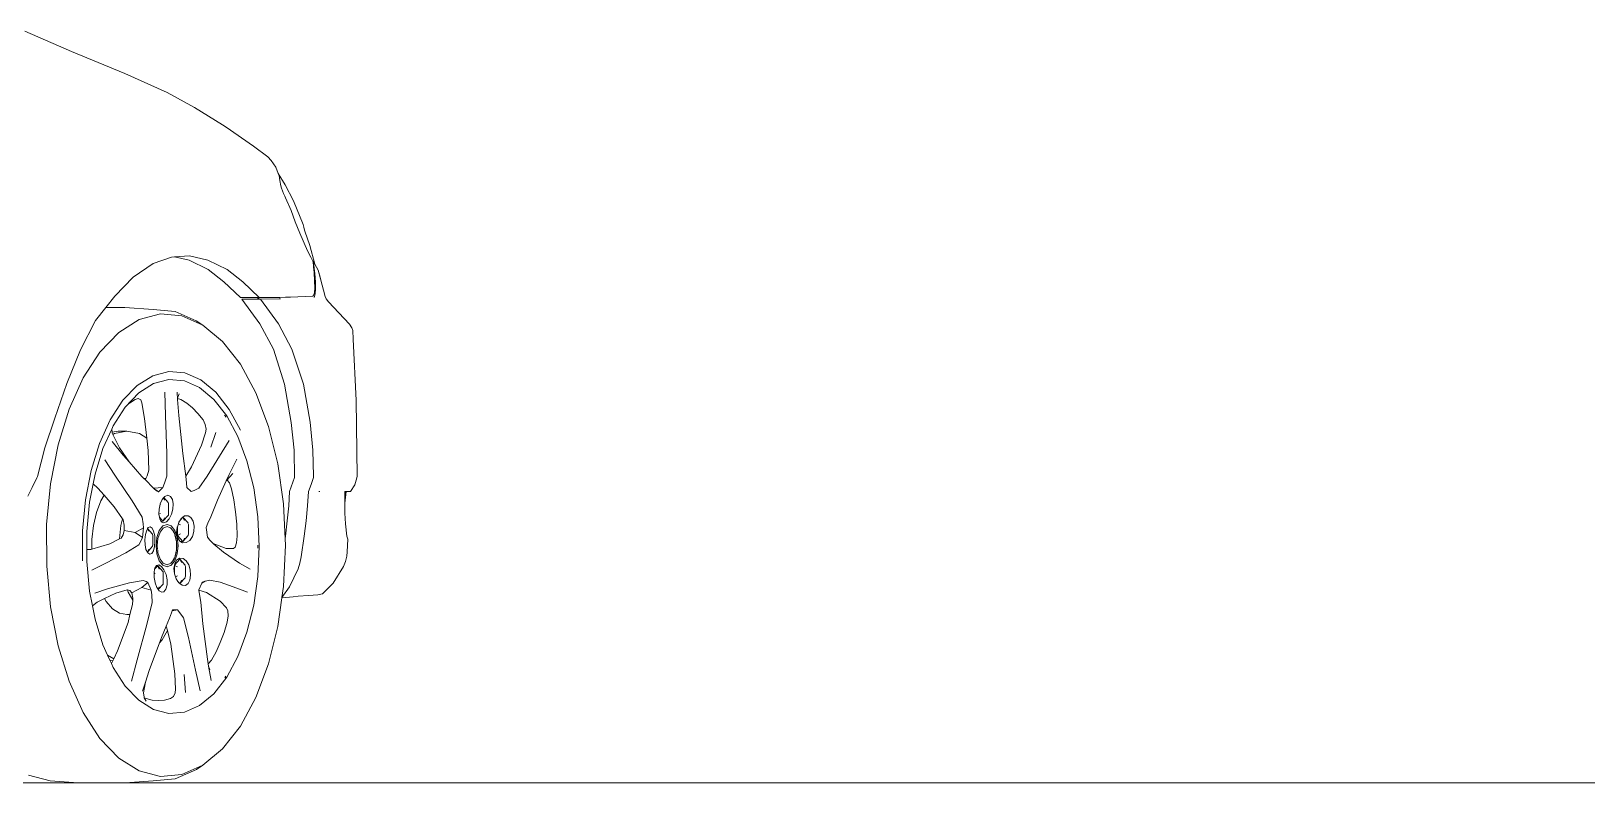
# Model space of a CAD drawing. Header units: inches. Extents: x 1944 to 3775, y -462 to 1299.
# Drawn here: x 2862.5 to 2947.5, y 1212.1 to 1253.2 of the extents above; entities that cross this region are included whole.
import ezdxf

# ---------------------------------------------------------------- set-up
doc = ezdxf.new("R2010")
doc.units = ezdxf.units.IN
doc.header["$MEASUREMENT"] = 0
doc.layers.add('CAR', color=173, linetype='Continuous', lineweight=13)

# ---------------------------------------------------------------- blocks, each defined once
blk = doc.blocks.new('A$C50574290')
at = {"layer": 'CAR'}
for p, q in [((102.566, 39.976), (100.009, 41.08)), ((105.471, 38.767), (102.566, 39.976)), ((107.79, 37.72), (105.471, 38.767)), ((109.282, 36.909), (107.79, 37.72)), ((110.829, 35.967), (109.282, 36.909)), ((110.829, 35.967), (111.028, 35.833)), ((111.028, 35.833), (112.509, 34.802)), ((112.509, 34.802), (113.297, 34.211)), ((113.474, 34.014), (113.297, 34.211)), ((113.735, 33.643), (113.474, 34.014)), ((113.865, 33.305), (113.735, 33.643)), ((113.865, 33.305), (114.243, 32.684)), ((113.91, 33.189), (113.865, 33.305)), ((113.952, 32.913), (113.91, 33.189)), ((114.005, 32.63), (113.952, 32.913)), ((114.045, 32.49), (114.005, 32.63)), ((114.099, 32.348), (114.045, 32.49)), ((114.162, 32.206), (114.099, 32.348)), ((114.694, 31.804), (114.243, 32.684)), ((114.226, 32.063), (114.162, 32.206)), ((114.267, 31.965), (114.226, 32.063)), ((114.581, 31.277), (114.267, 31.965)), ((115.239, 30.505), (114.694, 31.804)), ((114.794, 30.657), (114.581, 31.277)), ((115.053, 30.033), (114.794, 30.657)), ((115.462, 29.075), (115.053, 30.033)), ((115.239, 30.505), (115.331, 30.152)), ((115.331, 30.152), (115.265, 30.343)), ((115.605, 29.357), (115.331, 30.152)), ((115.642, 28.731), (115.462, 29.075)), ((115.605, 29.357), (115.872, 28.339)), ((105.939, 27.638), (107.035, 28.381)), ((107.035, 28.381), (108.034, 28.733)), ((108.034, 28.733), (108.201, 28.745)), ((108.201, 28.745), (109.012, 28.804)), ((108.201, 28.745), (108.994, 28.56)), ((108.994, 28.56), (110.04, 28.048)), ((109.012, 28.804), (110.021, 28.557)), ((110.021, 28.557), (111.079, 28.05)), ((115.769, 28.513), (115.642, 28.731)), ((115.772, 28.484), (115.769, 28.513)), ((115.79, 28.481), (115.772, 28.484)), ((115.796, 28.197), (115.772, 28.484)), ((115.79, 28.481), (115.833, 28.133)), ((115.872, 28.339), (115.79, 28.481)), ((115.824, 27.899), (115.796, 28.197)), ((115.833, 28.133), (115.861, 27.835)), ((116.056, 28.017), (115.872, 28.339)), ((104.941, 26.6), (105.939, 27.638)), ((110.04, 28.048), (110.9, 27.384)), ((110.9, 27.384), (111.811, 26.52)), ((111.079, 28.05), (111.938, 27.385)), ((111.938, 27.385), (112.824, 26.52)), ((115.86, 27.42), (115.824, 27.899)), ((115.877, 27.062), (115.86, 27.42)), ((115.861, 27.835), (115.897, 27.356)), ((115.897, 27.356), (115.914, 26.998)), ((116.161, 27.636), (116.056, 28.017)), ((116.056, 28.017), (116.182, 27.536)), ((116.161, 27.636), (116.182, 27.536)), ((116.182, 27.536), (116.435, 26.571)), ((104.446, 25.975), (104.941, 26.6)), ((111.811, 26.52), (112.677, 26.52)), ((111.878, 26.44), (112.86, 25.08)), ((112.816, 26.44), (111.878, 26.44)), ((112.677, 26.52), (112.824, 26.52)), ((112.677, 26.52), (112.796, 26.475)), ((112.807, 26.455), (112.796, 26.475)), ((112.796, 26.475), (112.841, 26.458)), ((112.841, 26.458), (112.807, 26.455)), ((112.816, 26.44), (112.807, 26.455)), ((112.89, 26.44), (112.816, 26.44)), ((113.956, 26.527), (112.824, 26.52)), ((112.841, 26.458), (112.89, 26.44)), ((113.92, 26.446), (112.89, 26.44)), ((112.89, 26.44), (113.879, 25.089)), ((113.998, 26.447), (113.92, 26.446)), ((113.956, 26.527), (114.259, 26.539)), ((114.259, 26.539), (114.543, 26.55)), ((115.343, 26.579), (114.543, 26.55)), ((115.343, 26.579), (115.721, 26.597)), ((115.721, 26.597), (115.784, 26.6)), ((115.784, 26.6), (115.847, 26.787)), ((115.885, 26.723), (115.825, 26.52)), ((115.847, 26.787), (115.877, 27.062)), ((115.914, 26.998), (115.885, 26.723)), ((116.435, 26.571), (116.498, 26.445)), ((116.498, 26.445), (116.615, 26.289)), ((103.881, 25.264), (104.446, 25.975)), ((105.488, 25.975), (104.446, 25.975)), ((107.029, 25.864), (105.488, 25.975)), ((106.263, 25.318), (107.425, 25.623)), ((108.223, 25.761), (107.029, 25.864)), ((107.425, 25.623), (108.596, 25.522)), ((109.388, 25.247), (108.223, 25.761)), ((116.615, 26.289), (117.186, 25.682)), ((117.186, 25.682), (117.76, 25.065)), ((103.05, 23.673), (103.881, 25.264)), ((105.148, 24.617), (106.263, 25.318)), ((108.596, 25.522), (109.74, 25.019)), ((109.74, 25.019), (109.388, 25.247)), ((109.74, 25.019), (110.818, 24.128)), ((112.86, 25.08), (113.605, 23.7)), ((113.879, 25.089), (114.615, 23.693)), ((117.76, 25.065), (117.897, 24.87)), ((117.897, 24.87), (117.953, 24.72)), ((117.953, 24.72), (117.973, 24.242)), ((104.116, 23.542), (105.148, 24.617)), ((110.818, 24.128), (111.797, 22.879)), ((118.133, 20.895), (117.973, 24.242)), ((102.299, 21.817), (103.05, 23.673)), ((103.199, 22.127), (104.116, 23.542)), ((113.605, 23.7), (114.212, 21.779)), ((114.615, 23.693), (115.241, 21.788)), ((102.428, 20.419), (103.199, 22.127)), ((107.002, 22.25), (106.157, 21.72)), ((107.882, 22.481), (107.002, 22.25)), ((108.769, 22.404), (107.882, 22.481)), ((109.635, 22.022), (108.769, 22.404)), ((111.797, 22.879), (112.644, 21.313)), ((101.649, 19.925), (102.299, 21.817)), ((106.157, 21.72), (105.375, 20.906)), ((106.248, 21.31), (105.502, 20.534)), ((107.053, 21.816), (106.248, 21.31)), ((107.816, 22.016), (107.053, 21.816)), ((107.703, 20.075), (107.669, 21.345)), ((107.892, 22.036), (107.816, 22.016)), ((108.738, 21.962), (107.892, 22.036)), ((108.336, 21.345), (108.365, 20.944)), ((109.564, 21.598), (108.738, 21.962)), ((110.342, 20.955), (109.564, 21.598)), ((110.451, 21.347), (109.635, 22.022)), ((111.187, 20.408), (110.451, 21.347)), ((112.644, 21.313), (113.333, 19.479)), ((114.212, 21.779), (114.574, 19.699)), ((115.241, 21.788), (115.619, 19.706)), ((101.826, 18.472), (102.428, 20.419)), ((105.375, 20.906), (104.681, 19.835)), ((105.495, 20.523), (104.84, 19.513)), ((105.495, 20.523), (105.681, 20.714)), ((105.502, 20.534), (105.495, 20.523)), ((105.681, 20.714), (105.726, 20.753)), ((105.681, 20.714), (105.709, 20.743)), ((105.726, 20.753), (106.051, 20.955)), ((106.051, 20.955), (106.209, 21.012)), ((106.209, 21.012), (106.348, 20.926)), ((106.348, 20.926), (106.407, 20.763)), ((106.407, 20.763), (106.56, 19.914)), ((108.365, 20.944), (108.368, 21.004)), ((108.365, 20.944), (108.428, 20.075)), ((108.368, 21.004), (108.372, 21.073)), ((108.368, 21.004), (108.541, 20.957)), ((108.372, 21.073), (108.453, 21.264)), ((108.541, 20.957), (108.866, 20.755)), ((108.866, 20.755), (109.176, 20.496)), ((109.176, 20.496), (109.474, 20.192)), ((111.049, 20.052), (110.342, 20.955)), ((118.133, 20.895), (118.176, 16.759)), ((101.104, 18.3), (101.649, 19.925)), ((104.681, 19.835), (104.097, 18.542)), ((106.56, 19.914), (106.677, 18.836)), ((107.772, 18.008), (107.703, 20.075)), ((108.428, 20.075), (108.648, 18.008)), ((109.474, 20.192), (109.759, 19.83)), ((109.759, 19.83), (109.871, 19.586)), ((109.871, 19.586), (109.923, 19.326)), ((111.013, 19.981), (110.938, 20.096)), ((111.661, 18.921), (111.049, 20.052)), ((111.193, 20.401), (111.187, 20.408)), ((111.803, 19.271), (111.193, 20.401)), ((114.574, 19.699), (114.744, 18.179)), ((115.619, 19.706), (115.759, 18.186)), ((104.76, 19.336), (104.283, 18.28)), ((104.84, 19.513), (104.76, 19.336)), ((104.779, 19.16), (104.76, 19.336)), ((105.112, 19.227), (104.779, 19.16)), ((104.784, 19.109), (104.779, 19.16)), ((104.823, 19.031), (104.784, 19.109)), ((104.823, 19.031), (104.917, 19.089)), ((105.181, 18.317), (104.823, 19.031)), ((104.917, 19.089), (105.595, 19.227)), ((105.112, 19.227), (105.595, 19.227)), ((105.595, 19.227), (106.274, 19.089)), ((106.274, 19.089), (106.677, 18.836)), ((106.677, 18.836), (106.75, 18.158)), ((109.893, 19.127), (109.668, 18.45)), ((109.923, 19.326), (109.893, 19.127)), ((110.452, 19.146), (110.184, 18.35)), ((112.159, 17.596), (111.661, 18.921)), ((113.333, 19.479), (113.842, 17.436)), ((100.696, 16.748), (101.104, 18.3)), ((101.415, 16.349), (101.826, 18.472)), ((104.097, 18.542), (103.641, 17.068)), ((104.283, 18.28), (103.849, 16.875)), ((104.793, 18.658), (105.389, 17.913)), ((105.716, 17.541), (105.181, 18.317)), ((105.389, 17.913), (105.716, 17.541)), ((106.75, 18.158), (106.795, 17.093)), ((107.781, 16.756), (107.772, 18.008)), ((108.648, 18.008), (108.818, 16.756)), ((109.668, 18.45), (109.133, 17.275)), ((109.99, 16.766), (111.192, 18.701)), ((114.744, 18.179), (114.766, 16.691)), ((115.759, 18.186), (115.799, 16.761)), ((103.641, 17.068), (103.329, 15.46)), ((104.938, 16.814), (104.379, 17.649)), ((105.716, 17.541), (106.417, 16.743)), ((106.795, 17.093), (106.702, 16.771)), ((109.133, 17.275), (108.818, 16.756)), ((111.61, 17.696), (111.179, 16.855)), ((112.526, 16.121), (112.159, 17.596)), ((113.842, 17.436), (114.155, 15.251)), ((100.413, 16.147), (100.675, 16.672)), ((100.675, 16.672), (100.696, 16.748)), ((101.205, 14.118), (101.415, 16.349)), ((103.745, 16.339), (103.551, 15.342)), ((103.849, 16.875), (103.745, 16.339)), ((103.745, 16.339), (104.011, 16.108)), ((105.873, 15.416), (104.938, 16.814)), ((106.417, 16.743), (106.519, 16.639)), ((106.519, 16.639), (106.627, 16.639)), ((106.519, 16.639), (106.587, 16.57)), ((106.627, 16.639), (106.587, 16.57)), ((106.587, 16.57), (107.039, 16.111)), ((106.702, 16.771), (106.627, 16.639)), ((107.564, 16.143), (107.657, 16.376)), ((107.657, 16.376), (107.781, 16.756)), ((108.818, 16.756), (108.848, 16.376)), ((108.848, 16.376), (108.869, 16.143)), ((109.524, 16.102), (109.99, 16.766)), ((111.021, 16.507), (110.539, 15.446)), ((111.179, 16.855), (111.021, 16.507)), ((111.021, 16.507), (111.053, 16.542)), ((111.053, 16.542), (111.383, 16.909)), ((111.053, 16.542), (111.08, 16.544)), ((111.08, 16.544), (111.199, 16.392)), ((111.199, 16.392), (111.319, 16.077)), ((114.766, 16.691), (114.491, 15.919)), ((115.664, 16.303), (115.526, 15.919)), ((115.798, 16.68), (115.664, 16.303)), ((115.799, 16.761), (115.798, 16.68)), ((118.049, 16.291), (117.819, 15.917)), ((118.174, 16.677), (118.049, 16.291)), ((118.176, 16.759), (118.174, 16.677)), ((100.177, 15.662), (100.413, 16.147)), ((103.329, 15.46), (103.171, 13.77)), ((103.551, 15.342), (103.4, 13.73)), ((104.165, 15.408), (103.928, 14.778)), ((104.011, 16.108), (104.346, 15.723)), ((104.346, 15.723), (104.165, 15.408)), ((104.346, 15.723), (104.894, 15.091)), ((106.42, 14.515), (105.873, 15.416)), ((107.045, 16.106), (107.039, 16.111)), ((107.045, 16.106), (107.564, 16.143)), ((107.312, 15.908), (107.045, 16.106)), ((107.045, 16.106), (107.064, 16.086)), ((107.064, 16.086), (107.219, 15.967)), ((107.219, 15.967), (107.312, 15.908)), ((107.312, 15.908), (107.564, 16.143)), ((107.52, 15.494), (107.412, 15.251)), ((107.594, 15.573), (107.52, 15.494)), ((107.607, 15.586), (107.594, 15.573)), ((107.594, 15.573), (107.652, 15.455)), ((107.674, 15.657), (107.607, 15.586)), ((107.85, 15.315), (107.607, 15.586)), ((107.831, 15.714), (107.674, 15.657)), ((107.975, 15.657), (107.831, 15.714)), ((108.077, 15.494), (107.975, 15.657)), ((108.117, 15.251), (108.077, 15.494)), ((108.869, 16.143), (109.11, 15.92)), ((109.11, 15.92), (109.275, 15.981)), ((109.275, 15.981), (109.524, 16.102)), ((110.539, 15.446), (110.174, 14.54)), ((111.319, 16.077), (111.441, 15.461)), ((111.441, 15.461), (111.534, 14.808)), ((112.751, 14.542), (112.526, 16.121)), ((114.491, 15.919), (114.44, 15.131)), ((115.471, 15.13), (115.526, 15.919)), ((116.091, 15.919), (116.151, 15.919)), ((117.505, 15.579), (117.504, 15.359)), ((117.505, 15.286), (117.504, 15.359)), ((117.507, 15.919), (117.505, 15.579)), ((117.581, 15.918), (117.505, 15.286)), ((117.538, 15.918), (117.505, 15.579)), ((117.507, 15.93), (117.801, 15.919)), ((117.507, 15.93), (117.507, 15.919)), ((117.507, 15.919), (117.538, 15.918)), ((117.581, 15.918), (117.819, 15.917)), ((117.801, 15.919), (117.819, 15.917)), ((103.928, 14.778), (103.765, 14.068)), ((104.894, 15.091), (105.347, 14.427)), ((106.478, 14.162), (106.42, 14.515)), ((107.35, 14.964), (107.343, 14.676)), ((107.343, 14.676), (107.434, 14.725)), ((107.343, 14.676), (107.374, 14.515)), ((107.406, 15.226), (107.35, 14.964)), ((107.374, 14.515), (107.564, 14.303)), ((107.374, 14.515), (107.391, 14.433)), ((107.412, 15.251), (107.406, 15.226)), ((107.406, 15.226), (107.434, 15.212)), ((107.564, 14.303), (107.862, 14.636)), ((107.652, 14.482), (107.564, 14.303)), ((107.862, 14.636), (107.87, 14.725)), ((107.863, 15.296), (107.87, 15.212)), ((107.87, 15.212), (107.87, 14.725)), ((107.907, 14.433), (108.028, 14.676)), ((108.028, 14.676), (108.106, 14.964)), ((108.106, 14.964), (108.117, 15.251)), ((108.637, 14.507), (108.517, 14.371)), ((108.637, 14.507), (108.574, 14.461)), ((108.637, 14.507), (108.639, 14.507)), ((108.744, 14.585), (108.639, 14.507)), ((108.659, 14.509), (108.74, 14.344)), ((108.936, 14.205), (108.667, 14.506)), ((108.948, 14.598), (108.744, 14.585)), ((109.09, 14.498), (108.948, 14.598)), ((109.21, 14.301), (109.09, 14.498)), ((110.174, 14.54), (110.022, 14.185)), ((111.534, 14.808), (111.599, 14.143)), ((112.827, 12.912), (112.751, 14.542)), ((114.155, 15.251), (114.244, 13.338)), ((114.44, 15.131), (114.364, 14.323)), ((115.471, 15.13), (115.394, 14.316)), ((117.514, 14.739), (117.505, 15.286)), ((117.544, 14.15), (117.514, 14.739)), ((101.206, 11.85), (101.205, 14.118)), ((103.171, 12.13), (103.171, 13.77)), ((103.4, 12.093), (103.4, 13.73)), ((103.765, 14.068), (103.681, 13.306)), ((105.183, 13.332), (105.264, 14.068)), ((105.264, 14.068), (105.347, 14.427)), ((105.347, 14.427), (105.386, 14.37)), ((105.443, 13.793), (105.381, 13.55)), ((105.386, 14.37), (105.443, 14.09)), ((105.443, 14.09), (105.443, 13.793)), ((106.052, 13.687), (105.443, 13.793)), ((106.052, 13.687), (106.501, 13.932)), ((106.44, 13.404), (106.052, 13.687)), ((106.44, 13.404), (106.501, 13.932)), ((106.501, 13.932), (106.478, 14.162)), ((106.676, 13.807), (106.609, 13.574)), ((106.722, 13.887), (106.676, 13.807)), ((106.728, 13.898), (106.722, 13.887)), ((106.722, 13.887), (106.79, 13.749)), ((106.762, 13.956), (106.728, 13.898)), ((107, 13.594), (106.728, 13.898)), ((106.872, 13.996), (106.762, 13.956)), ((106.97, 13.923), (106.872, 13.996)), ((107.054, 13.746), (106.97, 13.923)), ((107.111, 13.494), (107.054, 13.746)), ((107.234, 13.409), (107.364, 13.787)), ((107.409, 13.7), (107.292, 13.362)), ((107.364, 13.787), (107.559, 14.04)), ((107.391, 14.433), (107.449, 14.303)), ((107.584, 13.926), (107.409, 13.7)), ((107.449, 14.303), (107.564, 14.303)), ((107.449, 14.303), (107.464, 14.27)), ((107.464, 14.27), (107.6, 14.213)), ((107.559, 14.04), (107.79, 14.128)), ((107.79, 14.005), (107.584, 13.926)), ((107.6, 14.213), (107.761, 14.27)), ((107.761, 14.27), (107.907, 14.433)), ((107.79, 14.128), (108.02, 14.04)), ((107.959, 13.94), (107.79, 14.005)), ((107.959, 13.94), (107.994, 13.913)), ((107.979, 13.933), (107.959, 13.94)), ((107.996, 13.926), (107.979, 13.933)), ((107.994, 13.913), (107.996, 13.91)), ((108.171, 13.7), (107.996, 13.926)), ((107.999, 13.909), (107.996, 13.91)), ((108.001, 14.055), (108.02, 14.04)), ((108.02, 14.04), (108.216, 13.787)), ((108.108, 13.767), (108.098, 13.786)), ((108.17, 13.65), (108.108, 13.767)), ((108.17, 13.648), (108.17, 13.65)), ((108.213, 13.568), (108.17, 13.648)), ((108.287, 13.362), (108.171, 13.7)), ((108.216, 13.787), (108.346, 13.409)), ((108.348, 13.969), (108.31, 13.677)), ((108.31, 13.677), (108.335, 13.525)), ((108.354, 13.99), (108.348, 13.969)), ((108.409, 14.161), (108.354, 13.99)), ((108.354, 13.99), (108.354, 13.525)), ((108.354, 13.525), (108.522, 13.614)), ((108.436, 14.245), (108.409, 14.161)), ((108.409, 14.161), (108.522, 14.101)), ((108.517, 14.371), (108.436, 14.245)), ((108.574, 14.461), (108.517, 14.371)), ((108.95, 13.525), (108.958, 13.614)), ((108.951, 14.182), (108.958, 14.101)), ((108.958, 14.101), (108.958, 13.614)), ((109.175, 13.467), (109.253, 13.743)), ((109.27, 14.035), (109.21, 14.301)), ((109.253, 13.743), (109.27, 14.035)), ((110.022, 14.185), (109.928, 13.954)), ((109.928, 13.954), (109.991, 13.427)), ((111.599, 14.143), (111.63, 13.485)), ((114.364, 14.323), (114.266, 13.483)), ((115.394, 14.316), (115.293, 13.479)), ((117.622, 13.479), (117.544, 14.15)), ((103.681, 12.773), (103.622, 12.756)), ((103.681, 13.306), (103.681, 12.773)), ((104.659, 13.062), (103.681, 12.773)), ((105.183, 13.332), (104.659, 13.062)), ((105.27, 13.377), (105.183, 13.332)), ((105.381, 13.55), (105.27, 13.377)), ((105.543, 12.577), (106.245, 13.012)), ((106.245, 13.012), (106.372, 13.245)), ((106.372, 13.245), (106.44, 13.404)), ((106.609, 13.574), (106.575, 13.29)), ((106.575, 13.29), (106.588, 13)), ((106.588, 13), (106.636, 12.748)), ((106.79, 12.775), (106.71, 12.613)), ((106.713, 12.608), (107, 12.929)), ((107, 13.594), (107.008, 13.505)), ((107, 12.929), (107.008, 13.018)), ((107.008, 13.505), (107.008, 13.018)), ((107.055, 12.686), (107.094, 12.92)), ((107.094, 12.92), (107.119, 13.204)), ((107.119, 13.204), (107.111, 13.494)), ((107.188, 12.964), (107.234, 13.409)), ((107.234, 12.518), (107.188, 12.964)), ((107.292, 13.362), (107.251, 12.964)), ((107.251, 12.964), (107.272, 12.758)), ((108.218, 13.55), (108.218, 13.554)), ((108.302, 13.167), (108.218, 13.55)), ((108.328, 12.964), (108.287, 13.362)), ((108.287, 12.565), (108.328, 12.964)), ((108.302, 12.739), (108.302, 13.167)), ((108.354, 13.525), (108.335, 13.525)), ((108.335, 13.525), (108.354, 13.411)), ((108.346, 13.409), (108.392, 12.964)), ((108.392, 12.964), (108.346, 12.518)), ((108.354, 13.525), (108.652, 13.192)), ((108.354, 13.411), (108.478, 13.214)), ((108.478, 13.214), (108.641, 13.114)), ((108.544, 13.192), (108.652, 13.192)), ((108.641, 13.114), (108.828, 13.127)), ((108.652, 13.192), (108.95, 13.525)), ((108.74, 13.37), (108.652, 13.192)), ((108.828, 13.127), (109.026, 13.251)), ((109.026, 13.251), (109.175, 13.467)), ((109.991, 13.427), (110.132, 13.269)), ((110.132, 13.269), (110.312, 13.082)), ((111.024, 12.805), (110.312, 13.082)), ((110.312, 13.082), (110.353, 13.039)), ((110.353, 13.039), (110.878, 12.612)), ((111.417, 12.799), (111.024, 12.805)), ((111.518, 12.884), (111.417, 12.799)), ((111.59, 13.123), (111.518, 12.884)), ((111.63, 13.485), (111.59, 13.123)), ((112.751, 12.826), (112.752, 12.99)), ((112.751, 11.281), (112.827, 12.912)), ((114.26, 12.992), (114.155, 10.734)), ((114.266, 13.483), (114.244, 13.338)), ((114.244, 13.338), (114.26, 12.992)), ((115.293, 13.479), (115.124, 12.359)), ((117.669, 13.322), (117.622, 13.479)), ((117.639, 12.622), (117.658, 12.977)), ((117.658, 12.977), (117.669, 13.322)), ((103.622, 12.756), (103.4, 12.751)), ((103.4, 12.093), (103.551, 10.482)), ((103.679, 11.621), (104.375, 11.965)), ((104.375, 11.965), (105.543, 12.577)), ((106.636, 12.748), (106.71, 12.613)), ((106.71, 12.613), (106.713, 12.608)), ((106.713, 12.608), (106.733, 12.571)), ((106.733, 12.571), (106.847, 12.498)), ((106.847, 12.498), (106.961, 12.538)), ((106.961, 12.538), (107.055, 12.686)), ((107.364, 12.141), (107.234, 12.518)), ((107.273, 12.756), (107.272, 12.758)), ((107.276, 12.724), (107.292, 12.565)), ((107.292, 12.565), (107.409, 12.228)), ((107.559, 11.888), (107.364, 12.141)), ((107.409, 12.228), (107.584, 12.002)), ((107.584, 12.002), (107.79, 11.922)), ((107.79, 11.922), (107.986, 11.998)), ((107.986, 11.998), (107.996, 12.002)), ((107.996, 12.002), (108.026, 12.043)), ((108.216, 12.141), (108.02, 11.888)), ((108.026, 12.043), (108.171, 12.228)), ((108.131, 12.184), (108.186, 12.289)), ((108.171, 12.228), (108.227, 12.391)), ((108.488, 12.22), (108.193, 11.891)), ((108.207, 11.977), (108.193, 11.891)), ((108.307, 12.174), (108.207, 11.977)), ((108.346, 12.518), (108.216, 12.141)), ((108.227, 12.391), (108.287, 12.565)), ((108.229, 12.406), (108.302, 12.739)), ((108.462, 12.273), (108.307, 12.174)), ((108.441, 12.22), (108.488, 12.22)), ((108.666, 12.259), (108.462, 12.273)), ((108.78, 11.894), (108.488, 12.22)), ((108.488, 12.22), (108.575, 12.042)), ((108.839, 12.134), (108.666, 12.259)), ((108.978, 11.917), (108.839, 12.134)), ((109.061, 11.642), (108.978, 11.917)), ((110.878, 12.612), (111.759, 12.013)), ((111.759, 12.013), (112.331, 11.678)), ((115.052, 12.015), (114.957, 11.694)), ((115.124, 12.359), (115.052, 12.015)), ((117.548, 12.102), (117.445, 11.822)), ((117.613, 12.393), (117.548, 12.102)), ((117.639, 12.622), (117.613, 12.393)), ((101.415, 9.62), (101.206, 11.85)), ((106.481, 11.06), (105.742, 10.926)), ((106.642, 11), (106.481, 11.06)), ((107.076, 11.479), (107.075, 11.218)), ((107.075, 11.218), (107.134, 10.948)), ((107.11, 11.677), (107.076, 11.5)), ((107.076, 11.5), (107.076, 11.479)), ((107.076, 11.479), (107.146, 11.441)), ((107.277, 11.863), (107.11, 11.677)), ((107.12, 11.731), (107.11, 11.677)), ((107.216, 11.874), (107.12, 11.731)), ((107.346, 11.91), (107.216, 11.874)), ((107.235, 11.863), (107.277, 11.863)), ((107.575, 11.531), (107.277, 11.863)), ((107.277, 11.863), (107.365, 11.685)), ((107.48, 11.831), (107.346, 11.91)), ((107.611, 11.65), (107.48, 11.831)), ((107.79, 11.8), (107.559, 11.888)), ((107.575, 11.531), (107.583, 11.441)), ((107.583, 11.441), (107.583, 10.954)), ((107.738, 11.395), (107.611, 11.65)), ((107.793, 11.104), (107.738, 11.395)), ((107.788, 10.822), (107.793, 11.104)), ((108.02, 11.888), (107.79, 11.8)), ((107.991, 11.864), (108.02, 11.888)), ((108.19, 11.872), (108.163, 11.712)), ((108.163, 11.712), (108.19, 11.442)), ((108.192, 11.886), (108.19, 11.872)), ((108.19, 11.872), (108.19, 11.442)), ((108.19, 11.442), (108.192, 11.419)), ((108.193, 11.891), (108.192, 11.886)), ((108.192, 11.886), (108.357, 11.799)), ((108.192, 11.419), (108.252, 11.255)), ((108.252, 11.255), (108.357, 11.312)), ((108.252, 11.255), (108.292, 11.143)), ((108.292, 11.143), (108.378, 11.013)), ((108.488, 10.89), (108.77, 11.205)), ((108.575, 11.068), (108.488, 10.89)), ((108.786, 11.886), (108.794, 11.799)), ((108.787, 11.23), (108.794, 11.312)), ((108.794, 11.799), (108.794, 11.312)), ((108.938, 10.887), (109.042, 11.084)), ((109.042, 11.084), (109.078, 11.349)), ((109.078, 11.349), (109.061, 11.642)), ((110.125, 11.084), (109.869, 11.021)), ((110.685, 10.959), (110.125, 11.084)), ((112.526, 9.702), (112.751, 11.281)), ((114.957, 11.694), (114.476, 10.714)), ((117.445, 11.822), (116.879, 10.922)), ((103.551, 10.482), (103.709, 9.67)), ((104.54, 10.599), (103.831, 10.366)), ((104.367, 10.074), (104.983, 10.373)), ((105.742, 10.926), (104.54, 10.599)), ((104.983, 10.373), (105.612, 10.542)), ((105.612, 10.542), (105.622, 10.54)), ((105.664, 10.427), (105.622, 10.54)), ((105.622, 10.54), (105.747, 10.516)), ((105.916, 9.988), (105.664, 10.427)), ((105.747, 10.516), (105.855, 10.377)), ((106.415, 10.68), (105.855, 10.377)), ((105.855, 10.377), (105.926, 10.085)), ((106.415, 10.68), (106.737, 10.947)), ((106.912, 10.526), (106.415, 10.68)), ((106.737, 10.947), (106.642, 11)), ((106.912, 10.526), (106.737, 10.947)), ((106.948, 10.269), (106.912, 10.526)), ((106.981, 9.862), (106.948, 10.269)), ((107.134, 10.948), (107.146, 10.954)), ((107.134, 10.948), (107.138, 10.927)), ((107.138, 10.927), (107.237, 10.672)), ((107.237, 10.672), (107.3, 10.579)), ((107.365, 10.711), (107.3, 10.579)), ((107.3, 10.579), (107.308, 10.567)), ((107.308, 10.567), (107.575, 10.865)), ((107.308, 10.567), (107.36, 10.491)), ((107.36, 10.491), (107.498, 10.413)), ((107.498, 10.413), (107.62, 10.448)), ((107.575, 10.865), (107.583, 10.954)), ((107.62, 10.448), (107.727, 10.592)), ((107.727, 10.592), (107.788, 10.822)), ((108.378, 11.013), (108.488, 10.89)), ((108.378, 11.013), (108.434, 10.927)), ((108.434, 10.927), (108.488, 10.89)), ((108.488, 10.89), (108.616, 10.802)), ((108.616, 10.802), (108.792, 10.788)), ((108.792, 10.788), (108.938, 10.887)), ((109.685, 10.921), (109.529, 10.543)), ((109.529, 10.543), (109.53, 10.539)), ((109.53, 10.539), (109.954, 10.405)), ((109.53, 10.539), (109.567, 10.286)), ((109.567, 10.286), (109.629, 9.879)), ((109.685, 10.921), (109.869, 11.021)), ((109.704, 10.967), (109.685, 10.921)), ((109.869, 11.021), (109.704, 10.967)), ((109.954, 10.405), (110.688, 9.925)), ((111.599, 10.646), (110.685, 10.959)), ((112.184, 10.421), (111.599, 10.646)), ((114.155, 10.734), (114.068, 10.124)), ((114.476, 10.714), (114.068, 10.124)), ((114.962, 10.196), (115.519, 10.24)), ((115.519, 10.24), (116.035, 10.271)), ((116.035, 10.271), (116.29, 10.323)), ((116.879, 10.922), (116.29, 10.323)), ((101.827, 7.497), (101.415, 9.62)), ((103.709, 9.67), (103.969, 9.881)), ((103.709, 9.67), (103.849, 8.949)), ((103.969, 9.881), (104.367, 10.074)), ((104.367, 10.074), (104.464, 9.906)), ((104.464, 9.906), (104.812, 9.517)), ((104.812, 9.517), (105.195, 9.277)), ((105.891, 9.75), (105.761, 9.195)), ((105.916, 9.988), (105.891, 9.75)), ((105.926, 10.085), (105.916, 9.988)), ((106.687, 8.663), (106.981, 9.862)), ((108.072, 9.4), (108.025, 9.284)), ((108.354, 9.45), (108.072, 9.4)), ((108.092, 9.448), (108.072, 9.4)), ((108.354, 9.45), (108.092, 9.448)), ((108.493, 9.287), (108.354, 9.45)), ((109.629, 9.879), (109.748, 8.683)), ((110.688, 9.925), (111.038, 9.557)), ((111.038, 9.557), (111.111, 9.4)), ((111.111, 9.4), (111.123, 9.123)), ((112.159, 8.227), (112.526, 9.702)), ((114.067, 10.12), (113.843, 8.548)), ((114.067, 10.12), (114.679, 10.17)), ((114.068, 10.124), (114.067, 10.12)), ((114.679, 10.17), (114.962, 10.196)), ((103.849, 8.949), (104.283, 7.543)), ((105.659, 8.755), (105.085, 7.208)), ((105.195, 9.277), (105.595, 9.195)), ((105.761, 9.195), (105.595, 9.195)), ((105.761, 9.195), (105.659, 8.755)), ((106.154, 6.732), (106.687, 8.663)), ((107.735, 8.56), (107.479, 7.938)), ((107.918, 9.005), (107.735, 8.56)), ((107.735, 8.56), (107.758, 8.508)), ((107.758, 8.508), (107.807, 8.323)), ((108.025, 9.284), (107.918, 9.005)), ((108.694, 9.01), (108.493, 9.287)), ((108.958, 7.948), (108.694, 9.01)), ((109.748, 8.683), (109.998, 6.758)), ((111.08, 8.786), (110.906, 8.217)), ((111.123, 9.123), (111.08, 8.786)), ((113.843, 8.548), (113.335, 6.504)), ((107.376, 7.659), (106.81, 6.133)), ((107.479, 7.938), (107.376, 7.659)), ((107.513, 7.812), (107.376, 7.659)), ((107.807, 8.323), (107.513, 7.812)), ((107.807, 8.323), (108, 7.581)), ((109.345, 6.15), (108.958, 7.948)), ((110.699, 7.672), (110.471, 7.159)), ((110.906, 8.217), (110.699, 7.672)), ((111.661, 6.902), (112.159, 8.227)), ((102.429, 5.551), (101.827, 7.497)), ((104.283, 7.543), (104.535, 6.985)), ((104.875, 6.772), (104.535, 6.985)), ((104.535, 6.985), (104.665, 6.698)), ((105.085, 7.208), (104.875, 6.772)), ((108, 7.581), (108.208, 5.957)), ((110.471, 7.159), (110.223, 6.704)), ((111.049, 5.771), (111.661, 6.902)), ((104.665, 6.698), (104.824, 6.666)), ((104.665, 6.698), (104.748, 6.514)), ((104.754, 6.521), (104.748, 6.514)), ((104.748, 6.514), (104.84, 6.31)), ((104.824, 6.666), (104.754, 6.521)), ((104.875, 6.772), (104.824, 6.666)), ((104.84, 6.31), (105.502, 5.289)), ((105.837, 5.559), (106.154, 6.732)), ((106.81, 6.133), (106.604, 5.506)), ((108.208, 5.957), (108.255, 5.112)), ((109.594, 5.029), (109.345, 6.15)), ((109.998, 6.758), (110.042, 6.498)), ((110.223, 6.704), (110.042, 6.498)), ((110.042, 6.498), (110.062, 6.381)), ((110.128, 6.176), (110.062, 6.381)), ((110.062, 6.381), (110.194, 5.588)), ((113.335, 6.504), (112.646, 4.669)), ((103.201, 3.843), (102.429, 5.551)), ((105.502, 5.289), (106.248, 4.513)), ((106.604, 5.506), (106.44, 5.008)), ((106.496, 4.916), (106.604, 5.506)), ((108.255, 5.112), (108.239, 4.911)), ((108.731, 5.926), (108.79, 4.931)), ((110.342, 4.869), (111.049, 5.771)), ((110.948, 5.74), (111.003, 5.823)), ((106.248, 4.513), (107.053, 4.007)), ((106.528, 4.681), (106.496, 4.916)), ((106.542, 4.655), (106.528, 4.681)), ((106.643, 4.606), (106.542, 4.655)), ((106.649, 4.456), (106.542, 4.655)), ((106.981, 4.52), (106.643, 4.606)), ((107.312, 4.499), (106.981, 4.52)), ((107.643, 4.525), (107.312, 4.499)), ((107.981, 4.614), (107.643, 4.525)), ((108.133, 4.718), (107.981, 4.614)), ((108.239, 4.911), (108.133, 4.718)), ((109.564, 4.225), (110.342, 4.869)), ((112.646, 4.669), (111.798, 3.102)), ((104.117, 2.43), (103.201, 3.843)), ((107.053, 4.007), (107.807, 3.81)), ((107.807, 3.81), (107.892, 3.787)), ((107.892, 3.787), (108.738, 3.861)), ((108.738, 3.861), (109.564, 4.225)), ((111.798, 3.102), (110.82, 1.852)), ((105.15, 1.356), (104.117, 2.43)), ((110.82, 1.852), (109.742, 0.96)), ((106.265, 0.656), (105.15, 1.356)), ((109.742, 0.96), (108.599, 0.455)), ((109.742, 0.96), (109.39, 0.732)), ((101.392, 0.112), (100.208, 0.422)), ((102.928, 0), (101.392, 0.112)), ((107.031, 0.112), (105.49, 0)), ((107.427, 0.353), (106.265, 0.656)), ((107.031, 0.112), (108.225, 0.217)), ((108.599, 0.455), (107.427, 0.353)), ((108.225, 0.217), (109.39, 0.732)), ((105.49, 0), (102.928, 0))]:
    blk.add_line(p, q, dxfattribs=at)

msp = doc.modelspace()

# ---------------------------------------------------------------- linework, layer by layer
at = {"layer": 'CAR'}
msp.add_line((2001.69, 1212.071), (3554.696, 1212.071), dxfattribs=at)

# ---------------------------------------------------------------- block references
msp.add_blockref('A$C50574290', (2762.117, 1212.071), dxfattribs=at)

doc.saveas('drawing.dxf')
